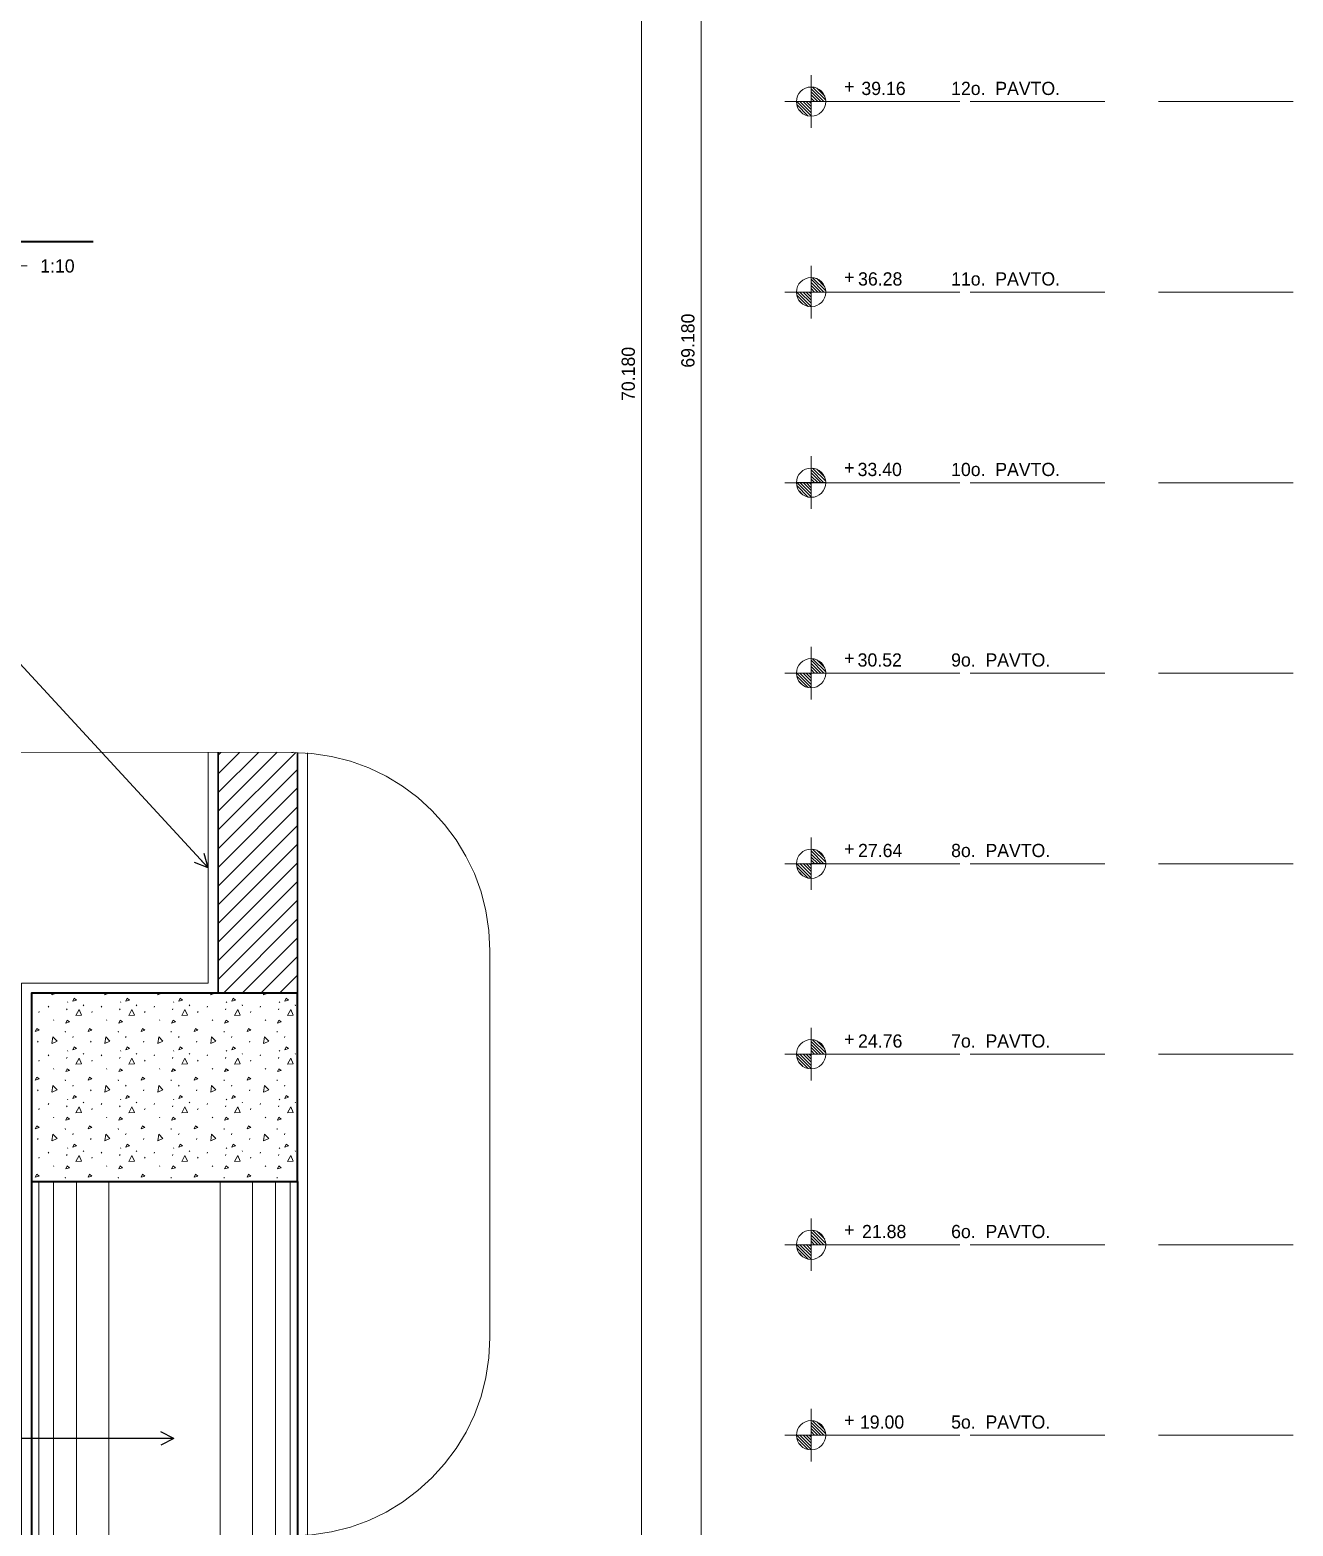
# Model space of a CAD drawing. Header units: metres. Extents: x -30 to 92, y -74 to 10.
# Drawn here: x -8.72 to 10.37, y -46.71 to -24.09 of the extents above; entities that cross this region are included whole.
import ezdxf
from ezdxf.enums import TextEntityAlignment as Align

# ---------------------------------------------------------------- set-up
doc = ezdxf.new("R2010")
doc.units = ezdxf.units.M
doc.header["$MEASUREMENT"] = 0
doc.linetypes.add('DGN Style 3', pattern=[2.84618, 2.032986, -0.813194])
doc.linetypes.add('DGN Style 4', pattern=[3.254811, 1.626389, -0.813194, 0.002033, -0.813194])
for name, color, linetype, lineweight in [('1 - Eixos', 7, 'Continuous', 0), ('11 - Acabamentos', 7, 'Continuous', 0), ('21 - Hachuras', 7, 'Continuous', 0), ('5 - Laje em Corte', 7, 'Continuous', 0), ('7 - Alvenaria', 7, 'Continuous', 0), ('Level 1-1', 7, 'Continuous', 0), ('Level 11-1', 7, 'Continuous', 0), ('Level 12', 7, 'Continuous', 0), ('Level 24-1', 7, 'Continuous', 0)]:
    doc.layers.add(name, color=color, linetype=linetype, lineweight=lineweight)
doc.styles.add('Style-CIVIL', font='CIVIL.shx')
doc.styles.add('Style-INTL_ENGINEERING', font='INTL_ENGINEERING.shx')
doc.dimstyles.get("Standard").update_dxf_attribs({"dimtxt": 0.18, "dimasz": 0.18, "dimexe": 0.18, "dimexo": 0.0625, "dimgap": 0.09, "dimtad": 0, "dimtih": 1, "dimtoh": 1, "dimdec": 4, "dimzin": 1, "dimdsep": 46, "dimtxsty": 'Standard', "dimcen": 0, "dimadec": 0, "dimazin": 0, "dimtfac": 1, "dimtdec": 4, "dimtofl": 0, "dimtmove": 0, "dimatfit": 3, "dimfxl": 0, "dimtolj": 1, "dimtzin": 1, "dimarcsym": 0})

# ---------------------------------------------------------------- blocks, each defined once
blk = doc.blocks.new('*U36')
at = {"layer": 'Level 12', "color": 131, "linetype": 'Continuous', "lineweight": 0}
for p, q in [((1.261, -0.268), (-1.261, 0.528)), ((0.881, -0.149), (1.001, 0.23)), ((0.931, 0.013), (1.042, -0.2)), ((0.947, 0.058), (1.086, -0.213)), ((0.991, 0.045), (1.1, -0.17)), ((0.66, -0.165), (0.738, -0.317)), ((0.664, -0.102), (0.797, -0.351)), ((0.697, -0.09), (0.823, -0.334)), ((0.74, -0.105), (0.837, -0.288)), ((0.881, -0.149), (0.761, -0.528)), ((0.786, -0.119), (0.851, -0.244)), ((0.83, -0.133), (0.864, -0.2)), ((0.876, -0.147), (0.878, -0.155)), ((0.89, -0.122), (0.908, -0.158)), ((0.904, -0.076), (0.952, -0.172)), ((0.918, -0.034), (0.997, -0.186)), ((1.059, -0.018), (1.089, -0.078))]:
    blk.add_line(p, q, dxfattribs=at)
at = {"layer": 'Level 12', "color": 131, "linetype": 'Continuous', "lineweight": 0, "flags": 128}
for points in [[(0.948, 0.062, -0.414214), (1.092, -0.215), (1.091, -0.215), (0.881, -0.149), (0.948, 0.063)], [(0.815, -0.359, -0.414214), (0.671, -0.082), (0.67, -0.083), (0.881, -0.149), (0.815, -0.359)]]:
    blk.add_lwpolyline(points, format="xyb", close=True, dxfattribs=at)
at = {"layer": 'Level 12', "color": 131, "linetype": 'Continuous', "lineweight": 0}
blk.add_circle((0.881, -0.148), 0.221, dxfattribs=at)
at = {"layer": 'Level 12', "color": 2, "linetype": 'Continuous', "lineweight": 13, "style": 'Style-CIVIL'}
blk.add_text('+', height=0.2, rotation=162.4862, dxfattribs=at).set_placement((0.368, -0.12))
blk = doc.blocks.new('*U37')
at = {"layer": 'Level 12', "color": 131, "linetype": 'Continuous', "lineweight": 0}
for p, q in [((1.261, -0.268), (-1.261, 0.528)), ((0.881, -0.149), (1.001, 0.23)), ((0.931, 0.013), (1.042, -0.2)), ((0.947, 0.058), (1.086, -0.213)), ((0.991, 0.045), (1.1, -0.17)), ((0.66, -0.165), (0.738, -0.317)), ((0.664, -0.102), (0.797, -0.351)), ((0.697, -0.09), (0.823, -0.334)), ((0.74, -0.105), (0.837, -0.288)), ((0.881, -0.149), (0.761, -0.528)), ((0.786, -0.119), (0.851, -0.244)), ((0.83, -0.133), (0.864, -0.2)), ((0.875, -0.147), (0.878, -0.155)), ((0.89, -0.122), (0.908, -0.158)), ((0.904, -0.076), (0.952, -0.172)), ((0.918, -0.034), (0.997, -0.186)), ((1.059, -0.018), (1.089, -0.078))]:
    blk.add_line(p, q, dxfattribs=at)
at = {"layer": 'Level 12', "color": 131, "linetype": 'Continuous', "lineweight": 0, "flags": 128}
for points in [[(0.948, 0.062, -0.414214), (1.092, -0.215), (1.091, -0.215), (0.881, -0.149), (0.948, 0.063)], [(0.815, -0.359, -0.414214), (0.671, -0.082), (0.67, -0.083), (0.881, -0.149), (0.815, -0.359)]]:
    blk.add_lwpolyline(points, format="xyb", close=True, dxfattribs=at)
at = {"layer": 'Level 12', "color": 131, "linetype": 'Continuous', "lineweight": 0}
blk.add_circle((0.881, -0.148), 0.221, dxfattribs=at)
at = {"layer": 'Level 12', "color": 2, "linetype": 'Continuous', "lineweight": 13, "style": 'Style-CIVIL'}
blk.add_text('+', height=0.2, rotation=162.4862, dxfattribs=at).set_placement((0.368, -0.12))
blk = doc.blocks.new('*U38')
at = {"layer": 'Level 12', "color": 131, "linetype": 'Continuous', "lineweight": 0}
for p, q in [((1.261, -0.268), (-1.261, 0.528)), ((0.881, -0.149), (1.001, 0.23)), ((0.931, 0.013), (1.042, -0.2)), ((0.947, 0.058), (1.086, -0.213)), ((0.991, 0.045), (1.1, -0.17)), ((0.66, -0.165), (0.738, -0.317)), ((0.664, -0.102), (0.797, -0.351)), ((0.697, -0.09), (0.823, -0.334)), ((0.74, -0.105), (0.837, -0.288)), ((0.881, -0.149), (0.761, -0.528)), ((0.786, -0.119), (0.851, -0.244)), ((0.83, -0.133), (0.864, -0.2)), ((0.875, -0.147), (0.878, -0.155)), ((0.89, -0.122), (0.908, -0.158)), ((0.904, -0.076), (0.952, -0.172)), ((0.918, -0.034), (0.997, -0.186)), ((1.059, -0.018), (1.089, -0.078))]:
    blk.add_line(p, q, dxfattribs=at)
at = {"layer": 'Level 12', "color": 131, "linetype": 'Continuous', "lineweight": 0, "flags": 128}
for points in [[(0.948, 0.062, -0.414214), (1.092, -0.215), (1.091, -0.215), (0.881, -0.149), (0.948, 0.063)], [(0.815, -0.359, -0.414214), (0.671, -0.082), (0.67, -0.083), (0.881, -0.149), (0.815, -0.359)]]:
    blk.add_lwpolyline(points, format="xyb", close=True, dxfattribs=at)
at = {"layer": 'Level 12', "color": 131, "linetype": 'Continuous', "lineweight": 0}
blk.add_circle((0.881, -0.148), 0.221, dxfattribs=at)
at = {"layer": 'Level 12', "color": 2, "linetype": 'Continuous', "lineweight": 13, "style": 'Style-CIVIL'}
blk.add_text('+', height=0.2, rotation=162.4862, dxfattribs=at).set_placement((0.368, -0.12))
blk = doc.blocks.new('*U39')
at = {"layer": 'Level 12', "color": 131, "linetype": 'Continuous', "lineweight": 0}
for p, q in [((1.261, -0.268), (-1.261, 0.528)), ((0.881, -0.149), (1.001, 0.23)), ((0.931, 0.013), (1.042, -0.2)), ((0.947, 0.058), (1.086, -0.213)), ((0.991, 0.045), (1.1, -0.17)), ((0.66, -0.165), (0.738, -0.317)), ((0.664, -0.102), (0.797, -0.351)), ((0.697, -0.09), (0.823, -0.334)), ((0.74, -0.105), (0.837, -0.289)), ((0.881, -0.149), (0.761, -0.528)), ((0.786, -0.119), (0.851, -0.244)), ((0.83, -0.133), (0.864, -0.2)), ((0.875, -0.147), (0.878, -0.155)), ((0.89, -0.122), (0.908, -0.158)), ((0.904, -0.076), (0.952, -0.172)), ((0.918, -0.034), (0.997, -0.186)), ((1.059, -0.018), (1.089, -0.078))]:
    blk.add_line(p, q, dxfattribs=at)
at = {"layer": 'Level 12', "color": 131, "linetype": 'Continuous', "lineweight": 0, "flags": 128}
for points in [[(0.948, 0.062, -0.414214), (1.092, -0.215), (1.091, -0.215), (0.881, -0.149), (0.948, 0.063)], [(0.815, -0.359, -0.414214), (0.671, -0.082), (0.67, -0.083), (0.881, -0.149), (0.815, -0.359)]]:
    blk.add_lwpolyline(points, format="xyb", close=True, dxfattribs=at)
at = {"layer": 'Level 12', "color": 131, "linetype": 'Continuous', "lineweight": 0}
blk.add_circle((0.881, -0.148), 0.221, dxfattribs=at)
at = {"layer": 'Level 12', "color": 2, "linetype": 'Continuous', "lineweight": 13, "style": 'Style-CIVIL'}
blk.add_text('+', height=0.2, rotation=162.4862, dxfattribs=at).set_placement((0.368, -0.12))
blk = doc.blocks.new('*U40')
at = {"layer": 'Level 12', "color": 131, "linetype": 'Continuous', "lineweight": 0}
for p, q in [((1.261, -0.268), (-1.261, 0.528)), ((0.881, -0.149), (1.001, 0.23)), ((0.931, 0.013), (1.042, -0.2)), ((0.947, 0.058), (1.086, -0.213)), ((0.991, 0.045), (1.1, -0.17)), ((0.66, -0.165), (0.738, -0.317)), ((0.664, -0.102), (0.797, -0.351)), ((0.697, -0.09), (0.823, -0.334)), ((0.74, -0.105), (0.837, -0.289)), ((0.881, -0.149), (0.761, -0.528)), ((0.786, -0.119), (0.851, -0.244)), ((0.83, -0.133), (0.864, -0.2)), ((0.875, -0.147), (0.878, -0.155)), ((0.89, -0.122), (0.908, -0.158)), ((0.904, -0.076), (0.952, -0.172)), ((0.918, -0.034), (0.997, -0.186)), ((1.059, -0.018), (1.089, -0.078))]:
    blk.add_line(p, q, dxfattribs=at)
at = {"layer": 'Level 12', "color": 131, "linetype": 'Continuous', "lineweight": 0, "flags": 128}
for points in [[(0.948, 0.062, -0.414214), (1.092, -0.215), (1.091, -0.215), (0.881, -0.149), (0.948, 0.063)], [(0.815, -0.359, -0.414214), (0.671, -0.082), (0.67, -0.083), (0.881, -0.149), (0.815, -0.359)]]:
    blk.add_lwpolyline(points, format="xyb", close=True, dxfattribs=at)
at = {"layer": 'Level 12', "color": 131, "linetype": 'Continuous', "lineweight": 0}
blk.add_circle((0.881, -0.148), 0.221, dxfattribs=at)
at = {"layer": 'Level 12', "color": 2, "linetype": 'Continuous', "lineweight": 13, "style": 'Style-CIVIL'}
blk.add_text('+', height=0.2, rotation=162.4862, dxfattribs=at).set_placement((0.368, -0.12))
blk = doc.blocks.new('*U41')
at = {"layer": 'Level 12', "color": 131, "linetype": 'Continuous', "lineweight": 0}
for p, q in [((1.261, -0.268), (-1.261, 0.528)), ((0.881, -0.149), (1.001, 0.23)), ((0.931, 0.013), (1.042, -0.2)), ((0.947, 0.058), (1.086, -0.213)), ((0.991, 0.045), (1.1, -0.17)), ((0.66, -0.165), (0.738, -0.317)), ((0.664, -0.102), (0.797, -0.351)), ((0.697, -0.09), (0.823, -0.334)), ((0.74, -0.105), (0.837, -0.289)), ((0.881, -0.149), (0.761, -0.528)), ((0.786, -0.119), (0.851, -0.244)), ((0.83, -0.133), (0.864, -0.2)), ((0.875, -0.147), (0.878, -0.155)), ((0.89, -0.122), (0.908, -0.158)), ((0.904, -0.076), (0.952, -0.172)), ((0.918, -0.034), (0.997, -0.186)), ((1.059, -0.018), (1.089, -0.078))]:
    blk.add_line(p, q, dxfattribs=at)
at = {"layer": 'Level 12', "color": 131, "linetype": 'Continuous', "lineweight": 0, "flags": 128}
for points in [[(0.948, 0.062, -0.414214), (1.092, -0.215), (1.091, -0.215), (0.881, -0.149), (0.948, 0.063)], [(0.815, -0.359, -0.414214), (0.671, -0.082), (0.67, -0.083), (0.881, -0.149), (0.815, -0.359)]]:
    blk.add_lwpolyline(points, format="xyb", close=True, dxfattribs=at)
at = {"layer": 'Level 12', "color": 131, "linetype": 'Continuous', "lineweight": 0}
blk.add_circle((0.881, -0.148), 0.221, dxfattribs=at)
at = {"layer": 'Level 12', "color": 2, "linetype": 'Continuous', "lineweight": 13, "style": 'Style-CIVIL'}
blk.add_text('+', height=0.2, rotation=162.4862, dxfattribs=at).set_placement((0.368, -0.12))
blk = doc.blocks.new('*D53')
at = {"layer": 'Level 1-1', "color": 2, "linetype": 'Continuous', "lineweight": 0}
blk.add_line((5.1, -45.338), (4.159, -45.338), dxfattribs=at)
at = {"layer": 'Level 1-1', "color": 2, "linetype": 'Continuous', "lineweight": 0, "style": 'Style-CIVIL'}
blk.add_text('19.00', height=0.2, rotation=360, dxfattribs=at).set_placement((3.828, -45.138), align=Align.MIDDLE_LEFT)
blk = doc.blocks.new('TerminatorOpen')
at = {"color": 0, "linetype": 'ByBlock', "lineweight": -2}
for q in [(-1, 0.5), (-1, 0), (-1, -0.5)]:
    blk.add_line((0, 0), q, dxfattribs=at)
blk = doc.blocks.new('*D54')
at = {"layer": 'Level 1-1', "color": 2, "linetype": 'Continuous', "lineweight": 0}
blk.add_line((5.1, -42.458), (4.159, -42.458), dxfattribs=at)
at = {"layer": 'Level 1-1', "color": 2, "linetype": 'Continuous', "lineweight": 0, "style": 'Style-CIVIL'}
blk.add_text('21.88', height=0.2, rotation=360, dxfattribs=at).set_placement((3.86, -42.258), align=Align.MIDDLE_LEFT)
blk = doc.blocks.new('*D55')
at = {"layer": 'Level 1-1', "color": 2, "linetype": 'Continuous', "lineweight": 0}
blk.add_line((5.1, -39.578), (4.159, -39.578), dxfattribs=at)
at = {"layer": 'Level 1-1', "color": 2, "linetype": 'Continuous', "lineweight": 0, "style": 'Style-CIVIL'}
blk.add_text('24.76', height=0.2, rotation=360, dxfattribs=at).set_placement((3.8, -39.378), align=Align.MIDDLE_LEFT)
blk = doc.blocks.new('*D56')
at = {"layer": 'Level 1-1', "color": 2, "linetype": 'Continuous', "lineweight": 0}
blk.add_line((5.1, -36.698), (4.159, -36.698), dxfattribs=at)
at = {"layer": 'Level 1-1', "color": 2, "linetype": 'Continuous', "lineweight": 0, "style": 'Style-CIVIL'}
blk.add_text('27.64', height=0.2, rotation=360, dxfattribs=at).set_placement((3.8, -36.498), align=Align.MIDDLE_LEFT)
blk = doc.blocks.new('*D57')
at = {"layer": 'Level 1-1', "color": 2, "linetype": 'Continuous', "lineweight": 0}
blk.add_line((5.1, -33.818), (4.159, -33.818), dxfattribs=at)
at = {"layer": 'Level 1-1', "color": 2, "linetype": 'Continuous', "lineweight": 0, "style": 'Style-CIVIL'}
blk.add_text('30.52', height=0.2, rotation=360, dxfattribs=at).set_placement((3.793, -33.618), align=Align.MIDDLE_LEFT)
blk = doc.blocks.new('*D58')
at = {"layer": 'Level 1-1', "color": 2, "linetype": 'Continuous', "lineweight": 0}
blk.add_line((5.1, -30.938), (4.159, -30.938), dxfattribs=at)
at = {"layer": 'Level 1-1', "color": 2, "linetype": 'Continuous', "lineweight": 0, "style": 'Style-CIVIL'}
blk.add_text('33.40', height=0.2, rotation=360, dxfattribs=at).set_placement((3.793, -30.738), align=Align.MIDDLE_LEFT)
blk = doc.blocks.new('*D59')
at = {"layer": 'Level 1-1', "color": 2, "linetype": 'Continuous', "lineweight": 0}
blk.add_line((5.1, -28.058), (4.159, -28.058), dxfattribs=at)
at = {"layer": 'Level 1-1', "color": 2, "linetype": 'Continuous', "lineweight": 0, "style": 'Style-CIVIL'}
blk.add_text('36.28', height=0.2, rotation=360, dxfattribs=at).set_placement((3.8, -27.858), align=Align.MIDDLE_LEFT)
blk = doc.blocks.new('*D60')
at = {"layer": 'Level 1-1', "color": 2, "linetype": 'Continuous', "lineweight": 0}
blk.add_line((5.1, -25.178), (4.159, -25.178), dxfattribs=at)
at = {"layer": 'Level 1-1', "color": 2, "linetype": 'Continuous', "lineweight": 0, "style": 'Style-CIVIL'}
blk.add_text('39.16', height=0.2, rotation=360, dxfattribs=at).set_placement((3.85, -24.978), align=Align.MIDDLE_LEFT)
blk = doc.blocks.new('*D61')
at = {"layer": 'Level 1-1', "color": 2, "linetype": 'Continuous', "lineweight": 0}
blk.add_line((5.1, -22.298), (4.159, -22.298), dxfattribs=at)
at = {"layer": 'Level 1-1', "color": 2, "linetype": 'Continuous', "lineweight": 0, "style": 'Style-CIVIL'}
blk.add_text('42.04', height=0.2, rotation=360, dxfattribs=at).set_placement((3.793, -22.098), align=Align.MIDDLE_LEFT)
blk = doc.blocks.new('*D62')
at = {"layer": 'Level 1-1', "color": 2, "linetype": 'Continuous', "lineweight": 0}
blk.add_line((5.1, -19.418), (4.159, -19.418), dxfattribs=at)
at = {"layer": 'Level 1-1', "color": 2, "linetype": 'Continuous', "lineweight": 0, "style": 'Style-CIVIL'}
blk.add_text('44.92', height=0.2, rotation=360, dxfattribs=at).set_placement((3.809, -19.218), align=Align.MIDDLE_LEFT)
blk = doc.blocks.new('*D63')
at = {"layer": 'Level 1-1', "color": 2, "linetype": 'Continuous', "lineweight": 0}
blk.add_line((5.1, -16.538), (4.159, -16.538), dxfattribs=at)
at = {"layer": 'Level 1-1', "color": 2, "linetype": 'Continuous', "lineweight": 0, "style": 'Style-CIVIL'}
blk.add_text('47.80', height=0.2, rotation=360, dxfattribs=at).set_placement((3.793, -16.338), align=Align.MIDDLE_LEFT)
blk = doc.blocks.new('*D64')
at = {"layer": 'Level 1-1', "color": 2, "linetype": 'Continuous', "lineweight": 0}
blk.add_line((5.1, -13.658), (4.159, -13.658), dxfattribs=at)
at = {"layer": 'Level 1-1', "color": 2, "linetype": 'Continuous', "lineweight": 0, "style": 'Style-CIVIL'}
blk.add_text('50.68', height=0.2, rotation=360, dxfattribs=at).set_placement((3.784, -13.458), align=Align.MIDDLE_LEFT)
blk = doc.blocks.new('*D65')
at = {"layer": 'Level 1-1', "color": 2, "linetype": 'Continuous', "lineweight": 0}
blk.add_line((5.1, -10.778), (4.159, -10.778), dxfattribs=at)
at = {"layer": 'Level 1-1', "color": 2, "linetype": 'Continuous', "lineweight": 0, "style": 'Style-CIVIL'}
blk.add_text('53.56', height=0.2, rotation=360, dxfattribs=at).set_placement((3.8, -10.578), align=Align.MIDDLE_LEFT)
blk = doc.blocks.new('*D66')
at = {"layer": 'Level 1-1', "color": 2, "linetype": 'Continuous', "lineweight": 0}
blk.add_line((5.1, -7.898), (4.159, -7.898), dxfattribs=at)
at = {"layer": 'Level 1-1', "color": 2, "linetype": 'Continuous', "lineweight": 0, "style": 'Style-CIVIL'}
blk.add_text('56.44', height=0.2, rotation=360, dxfattribs=at).set_placement((3.8, -7.698), align=Align.MIDDLE_LEFT)
blk = doc.blocks.new('*D67')
at = {"layer": 'Level 1-1', "color": 2, "linetype": 'Continuous', "lineweight": 0}
blk.add_line((5.1, -5.018), (4.159, -5.018), dxfattribs=at)
at = {"layer": 'Level 1-1', "color": 2, "linetype": 'Continuous', "lineweight": 0, "style": 'Style-CIVIL'}
blk.add_text('59.32', height=0.2, rotation=360, dxfattribs=at).set_placement((3.809, -4.818), align=Align.MIDDLE_LEFT)
blk = doc.blocks.new('*D68')
at = {"layer": 'Level 1-1', "color": 2, "linetype": 'Continuous', "lineweight": 0}
blk.add_line((5.1, -2.138), (4.159, -2.138), dxfattribs=at)
at = {"layer": 'Level 1-1', "color": 2, "linetype": 'Continuous', "lineweight": 0, "style": 'Style-CIVIL'}
blk.add_text('62.20', height=0.2, rotation=360, dxfattribs=at).set_placement((3.784, -1.938), align=Align.MIDDLE_LEFT)
blk = doc.blocks.new('*D69')
at = {"layer": 'Level 1-1', "color": 2, "linetype": 'Continuous', "lineweight": 0}
blk.add_line((5.087, 0.742), (4.186, 0.742), dxfattribs=at)
at = {"layer": 'Level 1-1', "color": 2, "linetype": 'Continuous', "lineweight": 0, "style": 'Style-CIVIL'}
blk.add_text('65.08', height=0.2, rotation=360, dxfattribs=at).set_placement((3.811, 0.942), align=Align.MIDDLE_LEFT)
blk = doc.blocks.new('*D70')
at = {"layer": 'Level 1-1', "color": 2, "linetype": 'Continuous', "lineweight": 0}
blk.add_line((5.087, 5.842), (4.004, 5.842), dxfattribs=at)
at = {"layer": 'Level 1-1', "color": 2, "linetype": 'Continuous', "lineweight": 0, "style": 'Style-CIVIL'}
blk.add_text('70.18', height=0.2, rotation=360, dxfattribs=at).set_placement((3.689, 6.042), align=Align.MIDDLE_LEFT)
blk = doc.blocks.new('*D109')
at = {"layer": 'Defpoints'}
for p in [(0.527, 5.842), (2.542, 5.842), (0.527, -29.248), (2.135, -64.338)]:
    blk.add_point(p, dxfattribs=at)
at = {"layer": 'Level 1-1', "color": 2, "linetype": 'Continuous', "lineweight": 0}
for p, q in [((0.427, 5.942), (0.627, 5.742)), ((2.442, 5.842), (0.427, 5.842)), ((0.527, -64.338), (0.527, 5.842)), ((0.627, -64.438), (0.427, -64.238)), ((2.035, -64.338), (0.427, -64.338))]:
    blk.add_line(p, q, dxfattribs=at)
at = {"layer": 'Level 1-1', "color": 2, "linetype": 'Continuous', "lineweight": 0, "style": 'Style-CIVIL'}
blk.add_text('70.180', height=0.2, rotation=90, dxfattribs=at).set_placement((0.327, -29.703), align=Align.MIDDLE_LEFT)
blk = doc.blocks.new('_Oblique')
at = {"color": 0, "linetype": 'ByBlock', "lineweight": -2}
blk.add_line((0.5, 0.5), (-0.5, -0.5), dxfattribs=at)
blk = doc.blocks.new('*D114')
at = {"layer": 'Defpoints'}
for p in [(1.428, 5.842), (2.542, 5.842), (1.428, -28.748), (2.135, -63.338)]:
    blk.add_point(p, dxfattribs=at)
at = {"layer": 'Level 1-1', "color": 2, "linetype": 'Continuous', "lineweight": 0}
for p, q in [((1.328, 5.942), (1.528, 5.742)), ((2.442, 5.842), (1.328, 5.842)), ((1.428, -63.338), (1.428, 5.842)), ((1.528, -63.438), (1.328, -63.238)), ((2.035, -63.338), (1.328, -63.338))]:
    blk.add_line(p, q, dxfattribs=at)
at = {"layer": 'Level 1-1', "color": 2, "linetype": 'Continuous', "lineweight": 0, "style": 'Style-CIVIL'}
blk.add_text('69.180', height=0.2, rotation=90, dxfattribs=at).set_placement((1.228, -29.2), align=Align.MIDDLE_LEFT)
blk = doc.blocks.new('*U129')
at = {"layer": 'Level 24-1', "color": 7, "linetype": 'DGN Style 4', "lineweight": 13, "flags": 128}
for points in [[(1.5103, 0.3436), (0.0155, 1.9966)], [(0.9016, -0.7417), (1.4797, -0.219)]]:
    blk.add_lwpolyline(points, dxfattribs=at)
at = {"layer": 'Level 24-1', "color": 7, "linetype": 'DGN Style 4', "lineweight": 13}
for centre, start, end in [((1.2114, 0.0777), 312.1219, 42.1219), ((0.6333, -0.4451), 222.1219, 312.1219)]:
    blk.add_arc(centre, 0.4, start, end, dxfattribs=at)
blk = doc.blocks.new('*U128')
at = {"layer": '11 - Acabamentos', "color": 30, "linetype": 'Continuous', "lineweight": 13, "flags": 128}
for points in [[(7.087, 4.552), (7.087, 8.042)], [(8.587, 8.033), (8.587, -3.793)], [(7.087, 4.552), (4.268, 4.552), (4.268, -3.803)]]:
    blk.add_lwpolyline(points, dxfattribs=at)
at = {"layer": '21 - Hachuras', "color": 8, "linetype": 'Continuous', "lineweight": 0}
for p, q in [((7.237, 7.151), (8.128, 8.043)), ((7.237, 6.868), (8.41, 8.042)), ((7.237, 7.434), (7.845, 8.042)), ((7.237, 7.717), (7.562, 8.042)), ((7.237, 8), (7.279, 8.042)), ((7.237, 6.585), (8.437, 7.785)), ((7.237, 6.303), (8.437, 7.503)), ((7.237, 6.02), (8.437, 7.22)), ((7.237, 5.737), (8.437, 6.937)), ((7.237, 5.454), (8.437, 6.654)), ((7.237, 5.171), (8.437, 6.371)), ((7.237, 4.888), (8.437, 6.088)), ((7.237, 4.606), (8.437, 5.806)), ((7.316, 4.402), (8.437, 5.523)), ((7.599, 4.402), (8.437, 5.24)), ((7.882, 4.402), (8.437, 4.957)), ((8.165, 4.402), (8.437, 4.674)), ((4.509, 4.394), (4.513, 4.402)), ((4.725, 4.376), (4.729, 4.402)), ((4.782, 4.402), (4.727, 4.377)), ((5.309, 4.394), (5.313, 4.402)), ((5.525, 4.376), (5.529, 4.402)), ((5.582, 4.402), (5.527, 4.377)), ((6.109, 4.394), (6.113, 4.402)), ((6.325, 4.376), (6.329, 4.402)), ((6.382, 4.402), (6.327, 4.377)), ((6.909, 4.394), (6.913, 4.402)), ((7.125, 4.376), (7.129, 4.402)), ((7.182, 4.402), (7.127, 4.377)), ((7.709, 4.394), (7.713, 4.402)), ((7.925, 4.376), (7.929, 4.402)), ((7.982, 4.402), (7.927, 4.377)), ((4.527, 4.11), (4.534, 4.126)), ((4.671, 4.188), (4.678, 4.204)), ((4.948, 4.151), (4.955, 4.167)), ((4.961, 4.268), (4.968, 4.258)), ((5.2, 4.223), (5.208, 4.212)), ((5.327, 4.11), (5.334, 4.126)), ((5.471, 4.188), (5.478, 4.204)), ((5.748, 4.151), (5.755, 4.167)), ((5.761, 4.268), (5.768, 4.258)), ((6, 4.223), (6.008, 4.212)), ((6.127, 4.11), (6.134, 4.126)), ((6.271, 4.188), (6.278, 4.204)), ((6.548, 4.151), (6.555, 4.167)), ((6.561, 4.268), (6.568, 4.258)), ((6.8, 4.223), (6.808, 4.212)), ((6.927, 4.11), (6.934, 4.126)), ((7.071, 4.188), (7.078, 4.204)), ((7.348, 4.151), (7.355, 4.167)), ((7.361, 4.268), (7.368, 4.258)), ((7.6, 4.223), (7.608, 4.212)), ((7.727, 4.11), (7.734, 4.126)), ((7.871, 4.188), (7.878, 4.204)), ((8.148, 4.151), (8.155, 4.167)), ((8.161, 4.268), (8.168, 4.258)), ((8.4, 4.223), (8.408, 4.212)), ((4.749, 3.997), (4.756, 3.986)), ((5.549, 3.997), (5.556, 3.986)), ((6.349, 3.997), (6.356, 3.986)), ((7.149, 3.997), (7.156, 3.986)), ((7.949, 3.997), (7.956, 3.986)), ((4.509, 3.659), (4.516, 3.675)), ((4.928, 3.826), (4.93, 3.81)), ((5.039, 3.732), (5.046, 3.748)), ((5.309, 3.659), (5.316, 3.675)), ((5.728, 3.826), (5.73, 3.81)), ((5.839, 3.732), (5.846, 3.748)), ((6.109, 3.659), (6.116, 3.675)), ((6.528, 3.826), (6.53, 3.81)), ((6.639, 3.732), (6.646, 3.748)), ((6.909, 3.659), (6.916, 3.675)), ((7.328, 3.826), (7.33, 3.81)), ((7.439, 3.732), (7.446, 3.748)), ((7.709, 3.659), (7.716, 3.675)), ((8.128, 3.826), (8.13, 3.81)), ((8.239, 3.732), (8.246, 3.748)), ((4.671, 3.453), (4.678, 3.469)), ((4.948, 3.416), (4.955, 3.432)), ((4.961, 3.533), (4.968, 3.523)), ((5.2, 3.488), (5.208, 3.477)), ((5.471, 3.453), (5.478, 3.469)), ((5.748, 3.416), (5.755, 3.432)), ((5.761, 3.533), (5.768, 3.523)), ((6, 3.488), (6.008, 3.477)), ((6.271, 3.453), (6.278, 3.469)), ((6.548, 3.416), (6.555, 3.432)), ((6.561, 3.533), (6.568, 3.523)), ((6.8, 3.488), (6.808, 3.477)), ((7.071, 3.453), (7.078, 3.469)), ((7.348, 3.416), (7.355, 3.432)), ((7.361, 3.533), (7.368, 3.523)), ((7.6, 3.488), (7.608, 3.477)), ((7.871, 3.453), (7.878, 3.469)), ((8.148, 3.416), (8.155, 3.432)), ((8.161, 3.533), (8.168, 3.523)), ((8.4, 3.488), (8.408, 3.477)), ((4.527, 3.375), (4.534, 3.391)), ((4.749, 3.262), (4.756, 3.251)), ((5.327, 3.375), (5.334, 3.391)), ((5.549, 3.262), (5.556, 3.251)), ((6.127, 3.375), (6.134, 3.391)), ((6.349, 3.262), (6.356, 3.251)), ((6.927, 3.375), (6.934, 3.391)), ((7.149, 3.262), (7.156, 3.251)), ((7.727, 3.375), (7.734, 3.391)), ((7.949, 3.262), (7.956, 3.251)), ((4.928, 3.091), (4.93, 3.075)), ((5.039, 2.997), (5.046, 3.013)), ((5.728, 3.091), (5.73, 3.075)), ((5.839, 2.997), (5.846, 3.013)), ((6.528, 3.091), (6.53, 3.075)), ((6.639, 2.997), (6.646, 3.013)), ((7.328, 3.091), (7.33, 3.075)), ((7.439, 2.997), (7.446, 3.013)), ((8.128, 3.091), (8.13, 3.075)), ((8.239, 2.997), (8.246, 3.013)), ((4.509, 2.924), (4.516, 2.94)), ((4.671, 2.718), (4.678, 2.734)), ((4.961, 2.798), (4.968, 2.787)), ((5.2, 2.753), (5.208, 2.742)), ((5.309, 2.924), (5.316, 2.94)), ((5.471, 2.718), (5.478, 2.734)), ((5.761, 2.798), (5.768, 2.787)), ((6, 2.753), (6.008, 2.742)), ((6.109, 2.924), (6.116, 2.94)), ((6.271, 2.718), (6.278, 2.734)), ((6.561, 2.798), (6.568, 2.787)), ((6.8, 2.753), (6.808, 2.742)), ((6.909, 2.924), (6.916, 2.94)), ((7.071, 2.718), (7.078, 2.734)), ((7.361, 2.798), (7.368, 2.787)), ((7.6, 2.753), (7.608, 2.742)), ((7.709, 2.924), (7.716, 2.94)), ((7.871, 2.718), (7.878, 2.734)), ((8.161, 2.798), (8.168, 2.787)), ((8.4, 2.753), (8.408, 2.742)), ((4.527, 2.64), (4.534, 2.656)), ((4.749, 2.527), (4.756, 2.516)), ((4.948, 2.681), (4.955, 2.697)), ((5.327, 2.64), (5.334, 2.656)), ((5.549, 2.527), (5.556, 2.516)), ((5.748, 2.681), (5.755, 2.697)), ((6.127, 2.64), (6.134, 2.656)), ((6.349, 2.527), (6.356, 2.516)), ((6.548, 2.681), (6.555, 2.697)), ((6.927, 2.64), (6.934, 2.656)), ((7.149, 2.527), (7.156, 2.516)), ((7.348, 2.681), (7.355, 2.697)), ((7.727, 2.64), (7.734, 2.656)), ((7.949, 2.527), (7.956, 2.516)), ((8.148, 2.681), (8.155, 2.697)), ((4.928, 2.356), (4.93, 2.34)), ((5.039, 2.262), (5.046, 2.278)), ((5.728, 2.356), (5.73, 2.34)), ((5.839, 2.262), (5.846, 2.278)), ((6.528, 2.356), (6.53, 2.34)), ((6.639, 2.262), (6.646, 2.278)), ((7.328, 2.356), (7.33, 2.34)), ((7.439, 2.262), (7.446, 2.278)), ((8.128, 2.356), (8.13, 2.34)), ((8.239, 2.262), (8.246, 2.278)), ((4.509, 2.189), (4.516, 2.205)), ((4.961, 2.063), (4.968, 2.052)), ((5.309, 2.189), (5.316, 2.205)), ((5.761, 2.063), (5.768, 2.052)), ((6.109, 2.189), (6.116, 2.205)), ((6.561, 2.063), (6.568, 2.052)), ((6.909, 2.189), (6.916, 2.205)), ((7.361, 2.063), (7.368, 2.052)), ((7.709, 2.189), (7.716, 2.205)), ((8.161, 2.063), (8.168, 2.052)), ((4.527, 1.905), (4.534, 1.921)), ((4.671, 1.983), (4.678, 1.999)), ((4.948, 1.946), (4.955, 1.962)), ((5.2, 2.018), (5.208, 2.007)), ((5.327, 1.905), (5.334, 1.921)), ((5.471, 1.983), (5.478, 1.999)), ((5.748, 1.946), (5.755, 1.962)), ((6, 2.018), (6.008, 2.007)), ((6.127, 1.905), (6.134, 1.921)), ((6.271, 1.983), (6.278, 1.999)), ((6.548, 1.946), (6.555, 1.962)), ((6.8, 2.018), (6.808, 2.007)), ((6.927, 1.905), (6.934, 1.921)), ((7.071, 1.983), (7.078, 1.999)), ((7.348, 1.946), (7.355, 1.962)), ((7.6, 2.018), (7.608, 2.007)), ((7.727, 1.905), (7.734, 1.921)), ((7.871, 1.983), (7.878, 1.999)), ((8.148, 1.946), (8.155, 1.962)), ((8.4, 2.018), (8.408, 2.007)), ((4.749, 1.791), (4.756, 1.781)), ((4.928, 1.621), (4.93, 1.605)), ((5.549, 1.791), (5.556, 1.781)), ((5.728, 1.621), (5.73, 1.605)), ((6.349, 1.791), (6.356, 1.781)), ((6.528, 1.621), (6.53, 1.605)), ((7.149, 1.791), (7.156, 1.781)), ((7.328, 1.621), (7.33, 1.605)), ((7.949, 1.791), (7.956, 1.781)), ((8.128, 1.621), (8.13, 1.605))]:
    blk.add_line(p, q, dxfattribs=at)
at = {"layer": '21 - Hachuras', "color": 8, "linetype": 'Continuous', "lineweight": 0, "flags": 128}
for points in [[(5.043, 4.281), (5.064, 4.325), (5.099, 4.298), (5.043, 4.281)], [(5.843, 4.281), (5.864, 4.325), (5.899, 4.298), (5.843, 4.281)], [(6.643, 4.281), (6.664, 4.325), (6.699, 4.298), (6.643, 4.281)], [(7.443, 4.281), (7.464, 4.325), (7.499, 4.298), (7.443, 4.281)], [(8.243, 4.281), (8.264, 4.325), (8.299, 4.298), (8.243, 4.281)], [(5.087, 4.062), (5.135, 4.153), (5.172, 4.069), (5.089, 4.062)], [(5.887, 4.062), (5.935, 4.153), (5.972, 4.069), (5.889, 4.062)], [(6.687, 4.062), (6.735, 4.153), (6.772, 4.069), (6.689, 4.062)], [(7.487, 4.062), (7.535, 4.153), (7.572, 4.069), (7.489, 4.062)], [(8.287, 4.062), (8.335, 4.153), (8.372, 4.069), (8.289, 4.062)], [(4.474, 3.824), (4.495, 3.868), (4.531, 3.841), (4.474, 3.824)], [(4.935, 3.95), (4.957, 3.995), (4.992, 3.968), (4.935, 3.95)], [(5.274, 3.824), (5.295, 3.868), (5.331, 3.841), (5.274, 3.824)], [(5.735, 3.95), (5.757, 3.995), (5.792, 3.968), (5.735, 3.95)], [(6.074, 3.824), (6.095, 3.868), (6.131, 3.841), (6.074, 3.824)], [(6.535, 3.95), (6.557, 3.995), (6.592, 3.968), (6.535, 3.95)], [(6.874, 3.824), (6.895, 3.868), (6.931, 3.841), (6.874, 3.824)], [(7.335, 3.95), (7.357, 3.995), (7.392, 3.968), (7.335, 3.95)], [(7.674, 3.824), (7.695, 3.868), (7.731, 3.841), (7.674, 3.824)], [(8.135, 3.95), (8.157, 3.995), (8.192, 3.968), (8.135, 3.95)], [(4.725, 3.641), (4.739, 3.742), (4.803, 3.677), (4.727, 3.641)], [(5.525, 3.641), (5.539, 3.742), (5.603, 3.677), (5.527, 3.641)], [(6.325, 3.641), (6.339, 3.742), (6.403, 3.677), (6.327, 3.641)], [(7.125, 3.641), (7.139, 3.742), (7.203, 3.677), (7.127, 3.641)], [(7.925, 3.641), (7.939, 3.742), (8.003, 3.677), (7.927, 3.641)], [(5.043, 3.546), (5.064, 3.59), (5.099, 3.563), (5.043, 3.546)], [(5.087, 3.327), (5.135, 3.418), (5.172, 3.334), (5.089, 3.327)], [(5.843, 3.546), (5.864, 3.59), (5.899, 3.563), (5.843, 3.546)], [(5.887, 3.327), (5.935, 3.418), (5.972, 3.334), (5.889, 3.327)], [(6.643, 3.546), (6.664, 3.59), (6.699, 3.563), (6.643, 3.546)], [(6.687, 3.327), (6.735, 3.418), (6.772, 3.334), (6.689, 3.327)], [(7.443, 3.546), (7.464, 3.59), (7.499, 3.563), (7.443, 3.546)], [(7.487, 3.327), (7.535, 3.418), (7.572, 3.334), (7.489, 3.327)], [(8.243, 3.546), (8.264, 3.59), (8.299, 3.563), (8.243, 3.546)], [(8.287, 3.327), (8.335, 3.418), (8.372, 3.334), (8.289, 3.327)], [(4.935, 3.215), (4.957, 3.26), (4.992, 3.233), (4.935, 3.215)], [(5.735, 3.215), (5.757, 3.26), (5.792, 3.233), (5.735, 3.215)], [(6.535, 3.215), (6.557, 3.26), (6.592, 3.233), (6.535, 3.215)], [(7.335, 3.215), (7.357, 3.26), (7.392, 3.233), (7.335, 3.215)], [(8.135, 3.215), (8.157, 3.26), (8.192, 3.233), (8.135, 3.215)], [(4.474, 3.088), (4.495, 3.133), (4.531, 3.106), (4.474, 3.088)], [(4.725, 2.906), (4.739, 3.007), (4.803, 2.942), (4.727, 2.906)], [(5.274, 3.088), (5.295, 3.133), (5.331, 3.106), (5.274, 3.088)], [(5.525, 2.906), (5.539, 3.007), (5.603, 2.942), (5.527, 2.906)], [(6.074, 3.088), (6.095, 3.133), (6.131, 3.106), (6.074, 3.088)], [(6.325, 2.906), (6.339, 3.007), (6.403, 2.942), (6.327, 2.906)], [(6.874, 3.088), (6.895, 3.133), (6.931, 3.106), (6.874, 3.088)], [(7.125, 2.906), (7.139, 3.007), (7.203, 2.942), (7.127, 2.906)], [(7.674, 3.088), (7.695, 3.133), (7.731, 3.106), (7.674, 3.088)], [(7.925, 2.906), (7.939, 3.007), (8.003, 2.942), (7.927, 2.906)], [(5.043, 2.81), (5.064, 2.855), (5.099, 2.828), (5.043, 2.81)], [(5.843, 2.81), (5.864, 2.855), (5.899, 2.828), (5.843, 2.81)], [(6.643, 2.81), (6.664, 2.855), (6.699, 2.828), (6.643, 2.81)], [(7.443, 2.81), (7.464, 2.855), (7.499, 2.828), (7.443, 2.81)], [(8.243, 2.81), (8.264, 2.855), (8.299, 2.828), (8.243, 2.81)], [(4.935, 2.48), (4.957, 2.525), (4.992, 2.498), (4.935, 2.48)], [(5.087, 2.592), (5.135, 2.683), (5.172, 2.599), (5.089, 2.592)], [(5.735, 2.48), (5.757, 2.525), (5.792, 2.498), (5.735, 2.48)], [(5.887, 2.592), (5.935, 2.683), (5.972, 2.599), (5.889, 2.592)], [(6.535, 2.48), (6.557, 2.525), (6.592, 2.498), (6.535, 2.48)], [(6.687, 2.592), (6.735, 2.683), (6.772, 2.599), (6.689, 2.592)], [(7.335, 2.48), (7.357, 2.525), (7.392, 2.498), (7.335, 2.48)], [(7.487, 2.592), (7.535, 2.683), (7.572, 2.599), (7.489, 2.592)], [(8.135, 2.48), (8.157, 2.525), (8.192, 2.498), (8.135, 2.48)], [(8.287, 2.592), (8.335, 2.683), (8.372, 2.599), (8.289, 2.592)], [(4.474, 2.353), (4.495, 2.398), (4.531, 2.371), (4.474, 2.353)], [(4.725, 2.171), (4.739, 2.272), (4.803, 2.207), (4.727, 2.171)], [(5.274, 2.353), (5.295, 2.398), (5.331, 2.371), (5.274, 2.353)], [(5.525, 2.171), (5.539, 2.272), (5.603, 2.207), (5.527, 2.171)], [(6.074, 2.353), (6.095, 2.398), (6.131, 2.371), (6.074, 2.353)], [(6.325, 2.171), (6.339, 2.272), (6.403, 2.207), (6.327, 2.171)], [(6.874, 2.353), (6.895, 2.398), (6.931, 2.371), (6.874, 2.353)], [(7.125, 2.171), (7.139, 2.272), (7.203, 2.207), (7.127, 2.171)], [(7.674, 2.353), (7.695, 2.398), (7.731, 2.371), (7.674, 2.353)], [(7.925, 2.171), (7.939, 2.272), (8.003, 2.207), (7.927, 2.171)], [(5.043, 2.075), (5.064, 2.12), (5.099, 2.093), (5.043, 2.075)], [(5.843, 2.075), (5.864, 2.12), (5.899, 2.093), (5.843, 2.075)], [(6.643, 2.075), (6.664, 2.12), (6.699, 2.093), (6.643, 2.075)], [(7.443, 2.075), (7.464, 2.12), (7.499, 2.093), (7.443, 2.075)], [(8.243, 2.075), (8.264, 2.12), (8.299, 2.093), (8.243, 2.075)], [(5.087, 1.857), (5.135, 1.948), (5.172, 1.864), (5.089, 1.857)], [(5.887, 1.857), (5.935, 1.948), (5.972, 1.864), (5.889, 1.857)], [(6.687, 1.857), (6.735, 1.948), (6.772, 1.864), (6.689, 1.857)], [(7.487, 1.857), (7.535, 1.948), (7.572, 1.864), (7.489, 1.857)], [(8.287, 1.857), (8.335, 1.948), (8.372, 1.864), (8.289, 1.857)], [(4.474, 1.618), (4.495, 1.663), (4.531, 1.636), (4.474, 1.618)], [(4.935, 1.745), (4.957, 1.79), (4.992, 1.763), (4.935, 1.745)], [(5.274, 1.618), (5.295, 1.663), (5.331, 1.636), (5.274, 1.618)], [(5.735, 1.745), (5.757, 1.79), (5.792, 1.763), (5.735, 1.745)], [(6.074, 1.618), (6.095, 1.663), (6.131, 1.636), (6.074, 1.618)], [(6.535, 1.745), (6.557, 1.79), (6.592, 1.763), (6.535, 1.745)], [(6.874, 1.618), (6.895, 1.663), (6.931, 1.636), (6.874, 1.618)], [(7.335, 1.745), (7.357, 1.79), (7.392, 1.763), (7.335, 1.745)], [(7.674, 1.618), (7.695, 1.663), (7.731, 1.636), (7.674, 1.618)], [(8.135, 1.745), (8.157, 1.79), (8.192, 1.763), (8.135, 1.745)]]:
    blk.add_lwpolyline(points, dxfattribs=at)
at = {"layer": '5 - Laje em Corte', "color": 1, "linetype": 'Continuous', "lineweight": 40}
for p, q in [((4.418, 1.552), (4.418, -3.803)), ((8.437, 1.552), (8.437, -3.802))]:
    blk.add_line(p, q, dxfattribs=at)
at = {"layer": '5 - Laje em Corte', "color": 1, "linetype": 'Continuous', "lineweight": 13}
for p, q in [((4.529, 1.552), (4.529, -3.802)), ((4.75, 1.552), (4.75, -3.802)), ((5.097, 1.552), (5.097, -3.802)), ((5.587, 1.552), (5.587, -3.802)), ((7.268, 1.552), (7.268, -3.802)), ((7.758, 1.552), (7.758, -3.802)), ((8.105, 1.552), (8.105, -3.802)), ((8.326, 1.552), (8.326, -3.802))]:
    blk.add_line(p, q, dxfattribs=at)
at = {"layer": '5 - Laje em Corte', "color": 1, "linetype": 'Continuous', "lineweight": 40, "flags": 128}
blk.add_lwpolyline([(4.418, 1.552), (8.437, 1.552), (8.437, 4.402), (4.418, 4.402)], close=True, dxfattribs=at)
at = {"layer": '7 - Alvenaria', "color": 7, "linetype": 'Continuous', "lineweight": 30, "flags": 128}
for points in [[(7.237, 4.402), (7.237, 8.042)], [(8.437, 8.041), (8.437, 4.402)]]:
    blk.add_lwpolyline(points, dxfattribs=at)
at = {"layer": 'Level 24-1', "color": 7, "linetype": 'DGN Style 4', "lineweight": 13, "xscale": 7.500004942427382, "yscale": 7.500004942427382, "zscale": 7.500004942427382, "rotation": 47.88055673050899}
blk.add_blockref('*U129', (2.684, -2.088), dxfattribs=at)
blk = doc.blocks.new('*U131')
at = {"layer": 'Level 11-1', "color": 2, "linetype": 'Continuous', "lineweight": 40}
blk.add_line((-0.08778, -0.00076), (0.01176, -0.00076), dxfattribs=at)
at = {"layer": 'Level 11-1', "color": 2, "linetype": 'Continuous', "lineweight": 0}
blk.add_line((-0.0554, -0.00443), (0.00178, -0.00442), dxfattribs=at)
at = {"layer": 'Level 11-1', "color": 2, "linetype": 'Continuous', "lineweight": 40}
blk.add_circle((-0.07819, -0.00077), 0.0096, dxfattribs=at)
at = {"layer": 'Level 11-1', "color": 2, "linetype": 'Continuous', "lineweight": 40, "style": 'Style-INTL_ENGINEERING'}
blk.add_text('DETALHE - 11', height=0.0059999, rotation=0.0007, dxfattribs=at).set_placement((-0.06465, 0.00138))
at = {"layer": 'Level 11-1', "color": 2, "linetype": 'Continuous', "lineweight": 0, "style": 'Style-INTL_ENGINEERING'}
blk.add_text('ESCALA', height=0.002, rotation=0.0007, dxfattribs=at).set_placement((-0.05558, -0.00478), align=Align.MIDDLE_RIGHT)
at = {"layer": 'Level 11-1', "color": 2, "linetype": 'Continuous', "lineweight": 13, "style": 'Style-INTL_ENGINEERING'}
blk.add_text('1:10', height=0.002, rotation=0.0007, dxfattribs=at).set_placement((0.00374, -0.00444), align=Align.MIDDLE_LEFT)
at = {"layer": 'Level 11-1', "color": 2, "linetype": 'Continuous', "lineweight": 40, "insert": (-0.07801, -0.00121), "char_height": 0.006, "attachment_point": 8, "rotation": 0.0007, "line_spacing_factor": 0.6, "style": 'Style-INTL_ENGINEERING'}
blk.add_mtext('3\\P', dxfattribs=at)
at = {"layer": 'Level 11-1', "color": 2, "linetype": 'Continuous', "lineweight": 13, "insert": (-0.07778, -0.00764), "char_height": 0.002, "attachment_point": 8, "rotation": 0.0007, "line_spacing_factor": 0.6, "style": 'Style-INTL_ENGINEERING'}
blk.add_mtext('09\\P', dxfattribs=at)

msp = doc.modelspace()

# ---------------------------------------------------------------- linework, layer by layer
at = {"layer": '1 - Eixos', "color": 91, "linetype": 'DGN Style 3', "lineweight": 0}
for p, q in [((10.3743, -25.1779), (5.3366, -25.1779)), ((10.3743, -28.0579), (5.3366, -28.0579)), ((10.3743, -30.9379), (5.3366, -30.9379)), ((10.3743, -33.8179), (5.3366, -33.8179)), ((10.3743, -36.6979), (5.3366, -36.6979)), ((10.3743, -39.5779), (5.3366, -39.5779)), ((10.3743, -42.4579), (5.3366, -42.4579)), ((10.3743, -45.3379), (5.3366, -45.3379))]:
    msp.add_line(p, q, dxfattribs=at)

# ---------------------------------------------------------------- block references
at = {"layer": 'Level 11-1', "color": 2, "linetype": 'Continuous', "lineweight": 40, "xscale": 100, "yscale": 100, "zscale": 100}
msp.add_blockref('*U131', (-8.9347, -27.2181), dxfattribs=at)
at = {"layer": 'Level 12', "color": 131, "linetype": 'Continuous', "lineweight": 0, "xscale": 0.9999984817853872, "yscale": 0.9999984817853872, "zscale": 0.9999984817853872, "rotation": 197.5137445045104}
for name, p in [('*U41', (3.9752, -25.0541)), ('*U40', (3.9752, -27.9341)), ('*U39', (3.9752, -30.8141)), ('*U38', (3.9752, -33.6941)), ('*U38', (3.9752, -36.5741)), ('*U37', (3.9752, -39.4541)), ('*U37', (3.9752, -42.3341)), ('*U36', (3.9752, -45.2141))]:
    msp.add_blockref(name, p, dxfattribs=at)
at = {"layer": 'Level 24-1', "color": 7, "linetype": 'DGN Style 4', "lineweight": 13}
msp.add_blockref('*U128', (-13.1086, -43.0563), dxfattribs=at)

# ---------------------------------------------------------------- texts
at = {"layer": 'Level 12', "color": 2, "linetype": 'Continuous', "lineweight": 13, "style": 'Style-CIVIL'}
for s, p in [('12o.  PAVTO.', (5.2066, -24.9778)), ('11o.  PAVTO.', (5.2066, -27.8578)), ('10o.  PAVTO.', (5.2066, -30.7378)), ('9o.  PAVTO.', (5.2066, -33.6178)), ('8o.  PAVTO.', (5.2066, -36.4978)), ('7o.  PAVTO.', (5.2066, -39.3778)), ('6o.  PAVTO.', (5.2066, -42.2579)), ('5o.  PAVTO.', (5.2066, -45.1379))]:
    msp.add_text(s, height=0.1995, rotation=359.99998, dxfattribs=at).set_placement(p, align=Align.MIDDLE_LEFT)

# ---------------------------------------------------------------- dimensions: what is measured, and where the dimension line sits
at = {"layer": 'Level 1-1', "color": 2, "linetype": 'Continuous', "lineweight": 0}
for feature_location, offset, picture, middle in [((5.1866, 5.8421), (-1.1823, 0), '*D70', (4.0469, 6.0421)), ((5.1866, 0.7421), (-1.0007, 0), '*D69', (4.1986, 0.9421)), ((5.1997, -2.1379), (-1.0409, 0), '*D68', (4.1714, -1.9379)), ((5.1997, -5.0179), (-1.0409, 0), '*D67', (4.184, -4.8179)), ((5.1997, -7.8979), (-1.0409, 0), '*D66', (4.1792, -7.6979)), ((5.1997, -10.7779), (-1.0409, 0), '*D65', (4.1792, -10.5779)), ((5.1997, -13.6579), (-1.0409, 0), '*D64', (4.1714, -13.4579)), ((5.1997, -16.5379), (-1.0409, 0), '*D63', (4.1761, -16.3379)), ((5.1997, -19.4179), (-1.0409, 0), '*D62', (4.184, -19.2179)), ((5.1997, -22.2979), (-1.0409, 0), '*D61', (4.1761, -22.0979)), ((5.1997, -25.1779), (-1.0409, 0), '*D60', (4.2044, -24.9779)), ((5.1997, -28.0579), (-1.0409, 0), '*D59', (4.1792, -27.8579)), ((5.1997, -30.9379), (-1.0409, 0), '*D58', (4.1761, -30.7379)), ((5.1997, -33.8179), (-1.0409, 0), '*D57', (4.1761, -33.6179)), ((5.1997, -36.6979), (-1.0409, 0), '*D56', (4.1792, -36.4979)), ((5.1997, -39.5779), (-1.0409, 0), '*D55', (4.1792, -39.3779)), ((5.1997, -42.4579), (-1.0409, 0), '*D54', (4.2092, -42.2579)), ((5.1997, -45.3379), (-1.0409, 0), '*D53', (4.1934, -45.1379))]:
    dim = msp.add_ordinate_dim(feature_location=feature_location, offset=offset, dtype=0, origin=(-6.5686, -64.3379), dimstyle='Standard', override={"dimtxt": 0.2, "dimasz": 0.2, "dimexe": 0.1, "dimexo": 0.1, "dimgap": 0.1, "dimtad": 1, "dimtih": 0, "dimtoh": 0, "dimdec": 2, "dimzin": 3, "dimtxsty": 'Style-CIVIL', "dimblk": 'TerminatorOpen', "dimclre": 2, "dimtdec": 2, "dimatfit": 1, "dimtolj": 0, "dimtzin": 3, "dimlwe": 0}, dxfattribs=at)
    dim.commit()
    dim.dimension.update_dxf_attribs({"geometry": picture, "text_midpoint": middle})
for base, p1, picture, middle in [((0.527, 5.8418), (2.1348, -64.3379), '*D109', (0.527, -29.248)), ((1.4278, 5.8418), (2.1348, -63.3379), '*D114', (1.4278, -28.748))]:
    dim = msp.add_linear_dim(base=base, p1=p1, p2=(2.542, 5.8418), angle=90, dimstyle='Standard', override={"dimtxt": 0.2, "dimasz": 0.2, "dimexe": 0.1, "dimexo": 0.1, "dimgap": 0.1, "dimtad": 1, "dimtih": 0, "dimtoh": 0, "dimdec": 3, "dimzin": 3, "dimtxsty": 'Style-CIVIL', "dimblk": 'Oblique', "dimclre": 2, "dimtdec": 3, "dimatfit": 1, "dimfrac": 2, "dimtolj": 0, "dimtzin": 3, "dimlwe": 0}, dxfattribs=at)
    dim.commit()
    dim.dimension.update_dxf_attribs({"geometry": picture, "text_midpoint": middle})

# ---------------------------------------------------------------- leaders
at = {"layer": 'Level 12', "color": 2, "linetype": 'Continuous', "lineweight": 0}
for points in [[(-6.0219, -36.759), (-8.8665, -33.6717)], [(-6.539, -45.3852), (-11.7986, -45.3855)]]:
    msp.add_leader(points, dimstyle='Standard', override={"dimtxt": 0.19999, "dimasz": 0.19999, "dimgap": 0, "dimtad": 1, "dimtxsty": 'Style-CIVIL', "dimldrblk": 'TerminatorOpen'}, dxfattribs=at)

doc.saveas('drawing.dxf')
